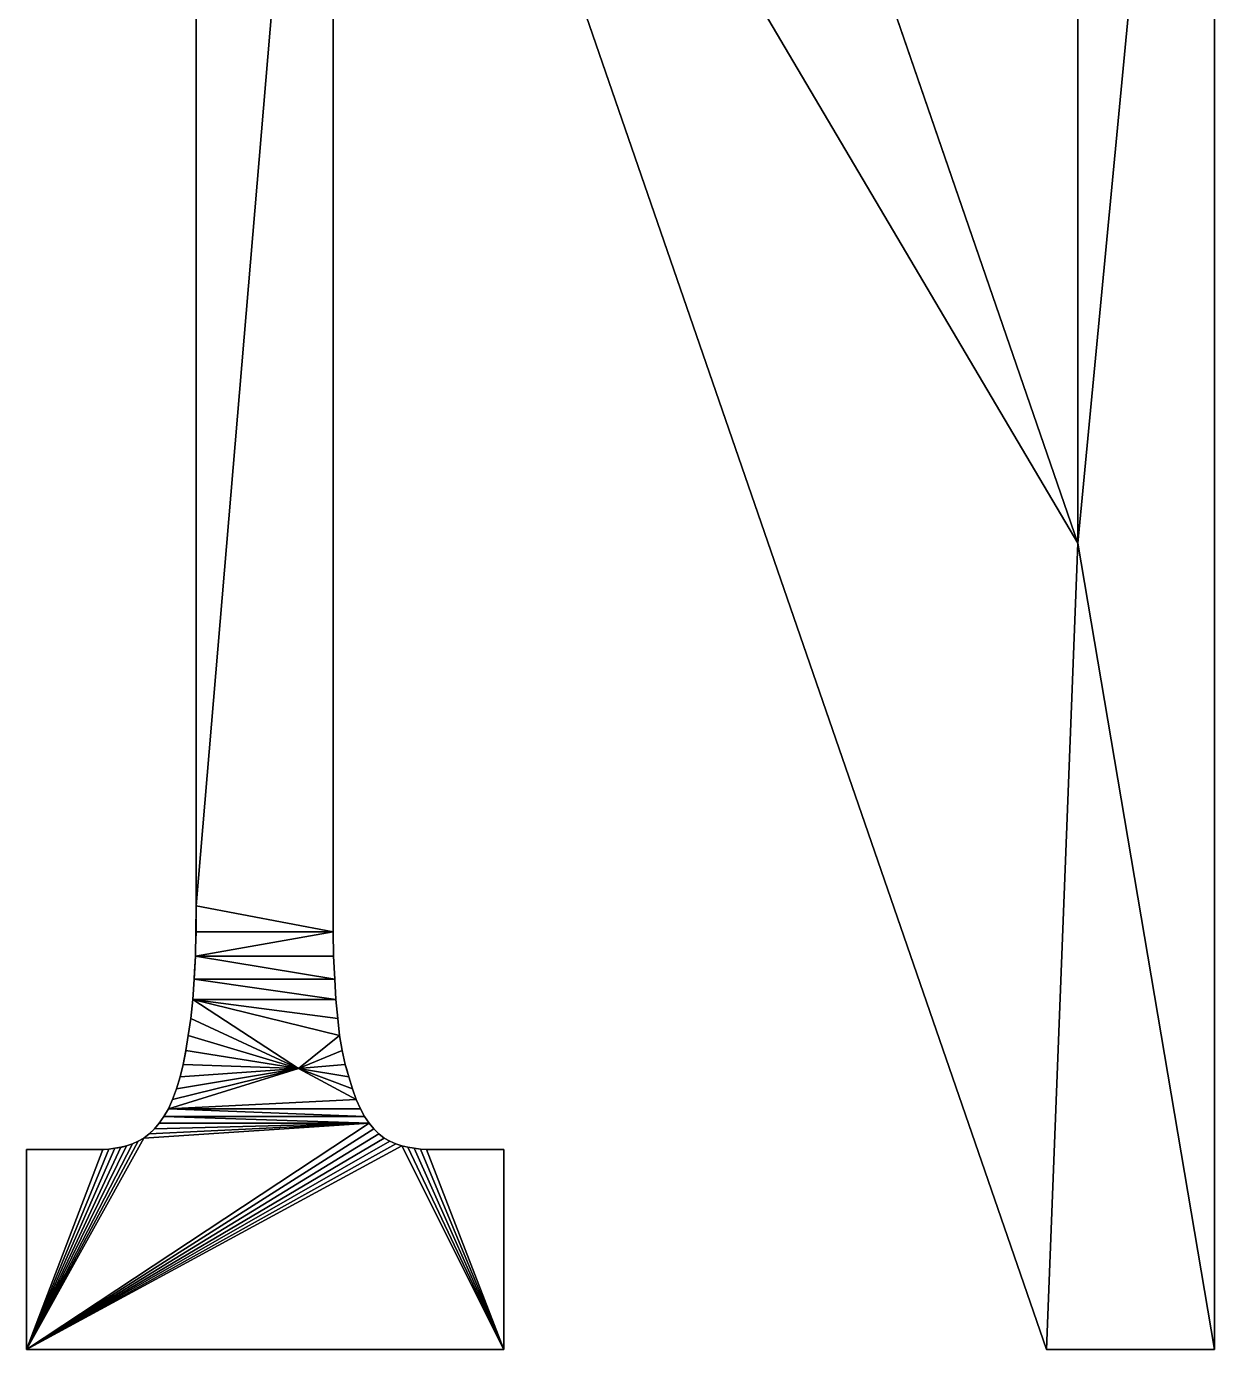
# Model space of a CAD drawing. Extents: x -29.1 to 29.1, y -25 to 25.
# Drawn here: x -0.973 to 2.157, y 3.1 to 6.585 of the extents above; entities that cross this region are included whole.
import ezdxf

# ---------------------------------------------------------------- set-up
doc = ezdxf.new("R2010")
doc.units = 0
doc.header["$MEASUREMENT"] = 0
doc.layers.add('ConstrLine', color=7, linetype='Continuous')
doc.layers.add('ObjLayer', color=2, linetype='Continuous')

msp = doc.modelspace()

# ---------------------------------------------------------------- linework, layer by layer
at = {"layer": 'ConstrLine'}
for p, q in [((1.797, 5.224, 5), (0.095, 10.163)), ((-0.526, 9.037, 4), (-0.526, 4.269, 4)), ((1.797, 9.037, 4), (1.797, 5.224, 5)), ((2.157, 3.1, 4), (2.157, 8.994, 4)), ((-0.165, 4.2, 4), (-0.165, 8.545, 5)), ((-0.165, 8.545, 5), (1.714, 3.1, 4)), ((-0.526, 4.269, 4), (-0.527, 4.2, 4)), ((-0.527, 4.2, 4), (-0.528, 4.136, 4)), ((-0.164, 4.136, 4), (-0.165, 4.2, 4)), ((-0.528, 4.136, 4), (-0.531, 4.076, 4)), ((-0.161, 4.076, 4), (-0.164, 4.136, 4)), ((-0.531, 4.076, 4), (-0.535, 4.022, 4)), ((-0.158, 4.022, 4), (-0.161, 4.076, 4)), ((-0.535, 4.022, 4), (-0.54, 3.972, 4)), ((-0.153, 3.972, 4), (-0.158, 4.022, 4)), ((-0.54, 3.972, 4), (-0.547, 3.927, 4)), ((-0.148, 3.927, 4), (-0.153, 3.972, 4)), ((-0.547, 3.927, 4), (-0.553, 3.888, 4)), ((-0.141, 3.888, 4), (-0.148, 3.927, 4)), ((-0.553, 3.888, 4), (-0.56, 3.851, 4)), ((-0.133, 3.851, 4), (-0.141, 3.888, 4)), ((-0.56, 3.851, 4), (-0.568, 3.818, 4)), ((-0.124, 3.818, 4), (-0.133, 3.851, 4)), ((-0.568, 3.818, 4), (-0.578, 3.787, 4)), ((-0.114, 3.787, 4), (-0.124, 3.818, 4)), ((-0.578, 3.787, 4), (-0.588, 3.759, 4)), ((-0.104, 3.759, 4), (-0.114, 3.787, 4)), ((-0.599, 3.734, 5), (-0.611, 3.714, 4)), ((-0.588, 3.759, 4), (-0.599, 3.734, 5)), ((-0.093, 3.734, 4), (-0.104, 3.759, 4)), ((-0.082, 3.714, 4), (-0.093, 3.734, 4)), ((-0.623, 3.696, 4), (-0.636, 3.681, 4)), ((-0.611, 3.714, 4), (-0.623, 3.696, 4)), ((-0.07, 3.696, 4), (-0.082, 3.714, 4)), ((-0.058, 3.681, 4), (-0.07, 3.696, 4)), ((-0.65, 3.668, 4), (-0.664, 3.657, 4)), ((-0.636, 3.681, 4), (-0.65, 3.668, 4)), ((-0.045, 3.668, 4), (-0.058, 3.681, 4)), ((-0.031, 3.657, 4), (-0.045, 3.668, 4)), ((-0.772, 3.627, 4), (-0.973, 3.627, 4)), ((-0.973, 3.627, 4), (-0.973, 3.1, 5)), ((-0.756, 3.628, 4), (-0.772, 3.627, 4)), ((-0.74, 3.63, 4), (-0.756, 3.628, 4)), ((-0.724, 3.633, 4), (-0.74, 3.63, 4)), ((-0.709, 3.637, 4), (-0.724, 3.633, 4)), ((-0.694, 3.642, 4), (-0.709, 3.637, 4)), ((-0.679, 3.649, 4), (-0.694, 3.642, 4)), ((-0.664, 3.657, 4), (-0.679, 3.649, 4)), ((-0.016, 3.649, 4), (-0.031, 3.657, 4)), ((0, 3.642, 4), (-0.016, 3.649, 4)), ((0.016, 3.637, 4), (0, 3.642, 4)), ((0.032, 3.633, 4), (0.016, 3.637, 4)), ((0.048, 3.63, 4), (0.032, 3.633, 4)), ((0.065, 3.628, 4), (0.048, 3.63, 4)), ((0.081, 3.627, 4), (0.065, 3.628, 4)), ((0.285, 3.627, 5), (0.081, 3.627, 4)), ((0.285, 3.1, 5), (0.285, 3.627, 5)), ((-0.973, 3.1, 5), (0.285, 3.1, 5)), ((1.714, 3.1, 4), (2.157, 3.1, 4))]:
    msp.add_line(p, q, dxfattribs=at)
for points in [[(1.797, 5.224, 5), (0.095, 10.163, 5), (-0.165, 8.545, 5)], [(0.095, 10.163, 4), (0.095, 10.163, 5), (1.797, 5.224, 5)], [(1.797, 5.224, 5), (1.797, 5.224, 4), (0.095, 10.163, 4)], [(-0.526, 9.037, 4), (-0.526, 4.269, 4), (-0.526, 9.037, 5)], [(-0.526, 9.037, 5), (-0.526, 4.269, 5), (-0.165, 8.545, 5)], [(-0.526, 4.269, 4), (-0.526, 4.269, 5), (-0.526, 9.037, 5)], [(1.797, 5.224, 5), (1.797, 9.037, 5), (1.797, 5.224, 4)], [(1.797, 9.037, 4), (1.797, 5.224, 4), (1.797, 9.037, 5)], [(1.797, 9.037, 5), (1.797, 5.224, 5), (2.157, 8.994, 5)], [(2.157, 8.994, 5), (1.797, 5.224, 5), (2.157, 3.1, 5)], [(2.157, 8.994, 4), (2.157, 8.994, 5), (2.157, 6.144, 4)], [(2.157, 8.994, 5), (2.157, 3.1, 5), (2.157, 6.144, 4)], [(-0.165, 4.2, 5), (-0.165, 8.545, 5), (-0.526, 4.269, 5)], [(-0.165, 8.545, 5), (-0.165, 8.545, 4), (1.714, 3.1, 5)], [(1.714, 3.1, 4), (1.714, 3.1, 5), (-0.165, 8.545, 4)], [(-0.165, 8.545, 5), (1.714, 3.1, 5), (1.797, 5.224, 5)], [(-0.165, 8.545, 5), (-0.165, 4.2, 5), (-0.165, 4.2, 4)], [(-0.165, 8.545, 5), (-0.165, 4.2, 4), (-0.165, 8.545, 4)], [(2.157, 3.1, 5), (2.157, 3.1, 4), (2.157, 6.144, 4)], [(1.714, 3.1, 5), (2.157, 3.1, 5), (1.797, 5.224, 5)], [(-0.526, 4.269, 5), (-0.527, 4.2, 5), (-0.165, 4.2, 5)], [(-0.526, 4.269, 4), (-0.527, 4.2, 4), (-0.527, 4.2, 5)], [(-0.526, 4.269, 4), (-0.527, 4.2, 5), (-0.526, 4.269, 5)], [(-0.165, 4.2, 5), (-0.528, 4.136, 5), (-0.164, 4.136, 5)], [(-0.527, 4.2, 5), (-0.528, 4.136, 5), (-0.165, 4.2, 5)], [(-0.527, 4.2, 4), (-0.528, 4.136, 4), (-0.528, 4.136, 5)], [(-0.527, 4.2, 4), (-0.528, 4.136, 5), (-0.527, 4.2, 5)], [(-0.165, 4.2, 4), (-0.165, 4.2, 5), (-0.164, 4.136, 5)], [(-0.165, 4.2, 4), (-0.164, 4.136, 5), (-0.164, 4.136, 4)], [(-0.531, 4.076, 5), (-0.161, 4.076, 5), (-0.528, 4.136, 5)], [(-0.528, 4.136, 5), (-0.53, 4.096, 4), (-0.531, 4.076, 5)], [(-0.528, 4.136, 4), (-0.53, 4.096, 4), (-0.528, 4.136, 5)], [(-0.164, 4.136, 5), (-0.528, 4.136, 5), (-0.161, 4.076, 5)], [(-0.164, 4.136, 5), (-0.161, 4.076, 5), (-0.161, 4.076, 4)], [(-0.164, 4.136, 5), (-0.161, 4.076, 4), (-0.164, 4.136, 4)], [(-0.531, 4.076, 4), (-0.531, 4.076, 5), (-0.53, 4.096, 4)], [(-0.535, 4.022, 5), (-0.158, 4.022, 5), (-0.531, 4.076, 5)], [(-0.531, 4.076, 4), (-0.535, 4.022, 5), (-0.531, 4.076, 5)], [(-0.531, 4.076, 4), (-0.535, 4.022, 4), (-0.535, 4.022, 5)], [(-0.161, 4.076, 5), (-0.531, 4.076, 5), (-0.158, 4.022, 5)], [(-0.161, 4.076, 4), (-0.161, 4.076, 5), (-0.158, 4.022, 5)], [(-0.158, 4.022, 5), (-0.158, 4.022, 4), (-0.161, 4.076, 4)], [(-0.54, 3.972, 5), (-0.256, 3.84, 5), (-0.535, 4.022, 5)], [(-0.54, 3.972, 4), (-0.54, 3.972, 5), (-0.535, 4.022, 5)], [(-0.535, 4.022, 4), (-0.54, 3.972, 4), (-0.535, 4.022, 5)], [(-0.148, 3.927, 5), (-0.535, 4.022, 5), (-0.256, 3.84, 5)], [(-0.153, 3.972, 5), (-0.158, 4.022, 5), (-0.535, 4.022, 5)], [(-0.148, 3.927, 5), (-0.153, 3.972, 5), (-0.535, 4.022, 5)], [(-0.158, 4.022, 4), (-0.158, 4.022, 5), (-0.153, 3.972, 5)], [(-0.153, 3.972, 4), (-0.158, 4.022, 4), (-0.153, 3.972, 5)], [(-0.54, 3.972, 5), (-0.547, 3.927, 5), (-0.256, 3.84, 5)], [(-0.547, 3.927, 5), (-0.54, 3.972, 5), (-0.547, 3.927, 4)], [(-0.54, 3.972, 5), (-0.54, 3.972, 4), (-0.547, 3.927, 4)], [(-0.153, 3.972, 5), (-0.148, 3.927, 5), (-0.153, 3.972, 4)], [(-0.148, 3.927, 4), (-0.153, 3.972, 4), (-0.148, 3.927, 5)], [(-0.553, 3.888, 5), (-0.256, 3.84, 5), (-0.547, 3.927, 5)], [(-0.547, 3.927, 4), (-0.553, 3.888, 4), (-0.547, 3.927, 5)], [(-0.553, 3.888, 5), (-0.547, 3.927, 5), (-0.553, 3.888, 4)], [(-0.141, 3.888, 5), (-0.148, 3.927, 5), (-0.256, 3.84, 5)], [(-0.141, 3.888, 4), (-0.148, 3.927, 4), (-0.141, 3.888, 5)], [(-0.148, 3.927, 5), (-0.141, 3.888, 5), (-0.148, 3.927, 4)], [(-0.553, 3.888, 5), (-0.56, 3.851, 5), (-0.256, 3.84, 5)], [(-0.56, 3.851, 5), (-0.553, 3.888, 5), (-0.5534, 3.886, 4)], [(-0.56, 3.851, 4), (-0.56, 3.851, 5), (-0.5534, 3.886, 4)], [(-0.553, 3.888, 4), (-0.5534, 3.886, 4), (-0.553, 3.888, 5)], [(-0.133, 3.851, 5), (-0.141, 3.888, 5), (-0.256, 3.84, 5)], [(-0.133, 3.851, 5), (-0.133, 3.851, 4), (-0.141, 3.888, 5)], [(-0.141, 3.888, 5), (-0.133, 3.851, 4), (-0.141, 3.888, 4)], [(-0.588, 3.759, 5), (-0.599, 3.734, 5), (-0.256, 3.84, 5)], [(-0.256, 3.84, 5), (-0.599, 3.734, 5), (-0.104, 3.759, 5)], [(-0.578, 3.787, 5), (-0.588, 3.759, 5), (-0.256, 3.84, 5)], [(-0.568, 3.818, 5), (-0.578, 3.787, 5), (-0.256, 3.84, 5)], [(-0.56, 3.851, 5), (-0.568, 3.818, 5), (-0.256, 3.84, 5)], [(-0.568, 3.818, 5), (-0.56, 3.851, 5), (-0.5627, 3.84, 4)], [(-0.5627, 3.84, 4), (-0.568, 3.818, 4), (-0.568, 3.818, 5)], [(-0.56, 3.851, 4), (-0.5627, 3.84, 4), (-0.56, 3.851, 5)], [(-0.124, 3.818, 5), (-0.133, 3.851, 5), (-0.256, 3.84, 5)], [(-0.114, 3.787, 5), (-0.124, 3.818, 5), (-0.256, 3.84, 5)], [(-0.114, 3.787, 5), (-0.256, 3.84, 5), (-0.104, 3.759, 5)], [(-0.124, 3.818, 5), (-0.13, 3.84, 4), (-0.133, 3.851, 5)], [(-0.133, 3.851, 4), (-0.133, 3.851, 5), (-0.13, 3.84, 4)], [(-0.124, 3.818, 4), (-0.13, 3.84, 4), (-0.124, 3.818, 5)], [(-0.578, 3.787, 5), (-0.568, 3.818, 5), (-0.578, 3.787, 4)], [(-0.568, 3.818, 4), (-0.578, 3.787, 4), (-0.568, 3.818, 5)], [(-0.114, 3.787, 5), (-0.114, 3.787, 4), (-0.124, 3.818, 5)], [(-0.124, 3.818, 4), (-0.124, 3.818, 5), (-0.114, 3.787, 4)], [(-0.578, 3.787, 4), (-0.588, 3.759, 5), (-0.578, 3.787, 5)], [(-0.588, 3.759, 5), (-0.578, 3.787, 4), (-0.588, 3.759, 4)], [(-0.114, 3.787, 5), (-0.104, 3.759, 5), (-0.104, 3.759, 4)], [(-0.114, 3.787, 4), (-0.114, 3.787, 5), (-0.104, 3.759, 4)], [(-0.611, 3.714, 5), (-0.082, 3.714, 5), (-0.599, 3.734, 5)], [(-0.599, 3.734, 5), (-0.599, 3.734, 4), (-0.611, 3.714, 5)], [(-0.611, 3.714, 4), (-0.611, 3.714, 5), (-0.599, 3.734, 4)], [(-0.104, 3.759, 5), (-0.599, 3.734, 5), (-0.093, 3.734, 5)], [(-0.588, 3.759, 4), (-0.599, 3.734, 4), (-0.588, 3.759, 5)], [(-0.599, 3.734, 5), (-0.588, 3.759, 5), (-0.599, 3.734, 4)], [(-0.093, 3.734, 5), (-0.599, 3.734, 5), (-0.082, 3.714, 5)], [(-0.104, 3.759, 4), (-0.104, 3.759, 5), (-0.093, 3.734, 5)], [(-0.093, 3.734, 5), (-0.093, 3.734, 4), (-0.104, 3.759, 4)], [(-0.082, 3.714, 4), (-0.093, 3.734, 5), (-0.082, 3.714, 5)], [(-0.093, 3.734, 4), (-0.093, 3.734, 5), (-0.082, 3.714, 4)], [(-0.973, 3.1, 5), (-0.07, 3.696, 5), (-0.664, 3.657, 5)], [(-0.058, 3.681, 5), (-0.07, 3.696, 5), (-0.973, 3.1, 5)], [(-0.65, 3.668, 5), (-0.664, 3.657, 5), (-0.07, 3.696, 5)], [(-0.636, 3.681, 5), (-0.65, 3.668, 5), (-0.07, 3.696, 5)], [(-0.636, 3.681, 5), (-0.07, 3.696, 5), (-0.623, 3.696, 5)], [(-0.623, 3.696, 5), (-0.623, 3.696, 4), (-0.636, 3.681, 5)], [(-0.636, 3.681, 4), (-0.636, 3.681, 5), (-0.623, 3.696, 4)], [(-0.623, 3.696, 5), (-0.07, 3.696, 5), (-0.611, 3.714, 5)], [(-0.611, 3.714, 4), (-0.623, 3.696, 5), (-0.611, 3.714, 5)], [(-0.623, 3.696, 5), (-0.611, 3.714, 4), (-0.623, 3.696, 4)], [(-0.082, 3.714, 5), (-0.611, 3.714, 5), (-0.07, 3.696, 5)], [(-0.07, 3.696, 4), (-0.082, 3.714, 4), (-0.07, 3.696, 5)], [(-0.082, 3.714, 5), (-0.07, 3.696, 5), (-0.082, 3.714, 4)], [(-0.07, 3.696, 4), (-0.07, 3.696, 5), (-0.058, 3.681, 5)], [(-0.058, 3.681, 5), (-0.058, 3.681, 4), (-0.07, 3.696, 4)], [(-0.045, 3.668, 5), (-0.058, 3.681, 5), (-0.973, 3.1, 5)], [(-0.031, 3.657, 5), (-0.045, 3.668, 5), (-0.973, 3.1, 5)], [(-0.664, 3.657, 4), (-0.664, 3.657, 5), (-0.65, 3.668, 5)], [(-0.65, 3.668, 4), (-0.664, 3.657, 4), (-0.65, 3.668, 5)], [(-0.65, 3.668, 5), (-0.636, 3.681, 5), (-0.64, 3.6773, 4)], [(-0.64, 3.6773, 4), (-0.65, 3.668, 4), (-0.65, 3.668, 5)], [(-0.636, 3.681, 4), (-0.64, 3.6773, 4), (-0.636, 3.681, 5)], [(-0.058, 3.681, 4), (-0.058, 3.681, 5), (-0.045, 3.668, 4)], [(-0.045, 3.668, 5), (-0.045, 3.668, 4), (-0.058, 3.681, 5)], [(-0.031, 3.657, 4), (-0.045, 3.668, 4), (-0.031, 3.657, 5)], [(-0.045, 3.668, 5), (-0.031, 3.657, 5), (-0.045, 3.668, 4)], [(-0.664, 3.657, 5), (-0.679, 3.649, 5), (-0.973, 3.1, 5)], [(-0.031, 3.657, 5), (-0.973, 3.1, 5), (-0.016, 3.649, 5)], [(-0.679, 3.649, 5), (-0.694, 3.642, 5), (-0.973, 3.1, 5)], [(0, 3.642, 5), (-0.016, 3.649, 5), (-0.973, 3.1, 5)], [(-0.694, 3.642, 5), (-0.709, 3.637, 5), (-0.973, 3.1, 5)], [(-0.973, 3.1, 5), (0.016, 3.637, 5), (0, 3.642, 5)], [(-0.724, 3.633, 5), (-0.973, 3.1, 5), (-0.709, 3.637, 5)], [(-0.973, 3.1, 5), (0.285, 3.1, 5), (0.016, 3.637, 5)], [(-0.74, 3.63, 5), (-0.973, 3.1, 5), (-0.724, 3.633, 5)], [(-0.74, 3.63, 5), (-0.756, 3.628, 5), (-0.973, 3.1, 5)], [(-0.756, 3.628, 5), (-0.772, 3.627, 5), (-0.973, 3.1, 5)], [(-0.973, 3.627, 5), (-0.973, 3.1, 5), (-0.772, 3.627, 5)], [(-0.772, 3.627, 5), (-0.772, 3.627, 4), (-0.973, 3.627, 5)], [(-0.973, 3.627, 4), (-0.973, 3.627, 5), (-0.772, 3.627, 4)], [(-0.973, 3.1, 5), (-0.973, 3.627, 5), (-0.973, 3.1, 4)], [(-0.973, 3.627, 5), (-0.973, 3.627, 4), (-0.973, 3.1, 4)], [(-0.772, 3.627, 5), (-0.756, 3.628, 5), (-0.768, 3.6272, 4)], [(-0.768, 3.6272, 4), (-0.772, 3.627, 4), (-0.772, 3.627, 5)], [(-0.756, 3.628, 4), (-0.768, 3.6272, 4), (-0.756, 3.628, 5)], [(-0.756, 3.628, 4), (-0.756, 3.628, 5), (-0.74, 3.63, 5)], [(-0.74, 3.63, 5), (-0.74, 3.63, 4), (-0.756, 3.628, 4)], [(-0.724, 3.633, 4), (-0.74, 3.63, 5), (-0.724, 3.633, 5)], [(-0.74, 3.63, 4), (-0.74, 3.63, 5), (-0.724, 3.633, 4)], [(-0.709, 3.637, 5), (-0.709, 3.637, 4), (-0.724, 3.633, 5)], [(-0.724, 3.633, 4), (-0.724, 3.633, 5), (-0.709, 3.637, 4)], [(-0.694, 3.642, 4), (-0.709, 3.637, 4), (-0.694, 3.642, 5)], [(-0.709, 3.637, 5), (-0.694, 3.642, 5), (-0.709, 3.637, 4)], [(-0.694, 3.642, 4), (-0.694, 3.642, 5), (-0.679, 3.649, 5)], [(-0.679, 3.649, 4), (-0.694, 3.642, 4), (-0.679, 3.649, 5)], [(-0.664, 3.657, 4), (-0.679, 3.649, 5), (-0.664, 3.657, 5)], [(-0.664, 3.657, 4), (-0.679, 3.649, 4), (-0.679, 3.649, 5)], [(-0.016, 3.649, 5), (-0.016, 3.649, 4), (-0.031, 3.657, 5)], [(-0.031, 3.657, 4), (-0.031, 3.657, 5), (-0.016, 3.649, 4)], [(0, 3.642, 4), (-0.016, 3.649, 4), (0, 3.642, 5)], [(-0.016, 3.649, 5), (0, 3.642, 5), (-0.016, 3.649, 4)], [(0, 3.642, 5), (0.016, 3.637, 5), (0.016, 3.637, 4)], [(0, 3.642, 5), (0.016, 3.637, 4), (0, 3.642, 4)], [(0.016, 3.637, 4), (0.016, 3.637, 5), (0.032, 3.633, 5)], [(0.016, 3.637, 4), (0.032, 3.633, 5), (0.032, 3.633, 4)], [(0.032, 3.633, 5), (0.016, 3.637, 5), (0.285, 3.1, 5)], [(0.032, 3.633, 4), (0.032, 3.633, 5), (0.048, 3.63, 5)], [(0.032, 3.633, 4), (0.048, 3.63, 5), (0.048, 3.63, 4)], [(0.048, 3.63, 5), (0.032, 3.633, 5), (0.285, 3.1, 5)], [(0.048, 3.63, 4), (0.048, 3.63, 5), (0.065, 3.628, 5)], [(0.048, 3.63, 4), (0.065, 3.628, 5), (0.065, 3.628, 4)], [(0.065, 3.628, 5), (0.048, 3.63, 5), (0.285, 3.1, 5)], [(0.065, 3.628, 4), (0.065, 3.628, 5), (0.081, 3.627, 5)], [(0.065, 3.628, 4), (0.081, 3.627, 5), (0.081, 3.627, 4)], [(0.081, 3.627, 5), (0.065, 3.628, 5), (0.285, 3.1, 5)], [(0.081, 3.627, 4), (0.081, 3.627, 5), (0.285, 3.627, 5)], [(0.081, 3.627, 4), (0.285, 3.627, 5), (0.285, 3.627, 4)], [(0.285, 3.627, 5), (0.081, 3.627, 5), (0.285, 3.1, 5)], [(0.285, 3.627, 4), (0.285, 3.627, 5), (0.285, 3.1, 5)], [(0.285, 3.627, 4), (0.285, 3.1, 5), (0.285, 3.1, 4)], [(-0.973, 3.1, 4), (0.285, 3.1, 4), (-0.973, 3.1, 5)], [(0.285, 3.1, 4), (0.285, 3.1, 5), (-0.973, 3.1, 5)], [(2.157, 3.1, 4), (1.714, 3.1, 5), (1.714, 3.1, 4)], [(2.157, 3.1, 4), (2.157, 3.1, 5), (1.714, 3.1, 5)]]:
    msp.add_3dface(points, dxfattribs=at)
at = {"layer": 'ObjLayer'}
for p, q in [((0.095, 10.163, 5), (1.797, 5.224, 5)), ((-0.526, 4.269, 5), (-0.526, 9.037, 5)), ((1.797, 5.224, 5), (1.797, 9.037, 5)), ((2.157, 8.994, 5), (2.157, 3.1, 5)), ((1.714, 3.1, 5), (-0.165, 8.545, 5)), ((-0.165, 8.545, 5), (-0.165, 4.2, 5)), ((-0.5248, 4.2, 5), (-0.526, 4.269, 5)), ((-0.528, 4.136, 5), (-0.5248, 4.2, 5)), ((-0.165, 4.2, 5), (-0.164, 4.136, 5)), ((-0.531, 4.076, 5), (-0.528, 4.136, 5)), ((-0.164, 4.136, 5), (-0.161, 4.076, 5)), ((-0.535, 4.022, 5), (-0.531, 4.076, 5)), ((-0.161, 4.076, 5), (-0.158, 4.022, 5)), ((-0.54, 3.972, 5), (-0.535, 4.022, 5)), ((-0.158, 4.022, 5), (-0.153, 3.972, 5)), ((-0.547, 3.927, 5), (-0.54, 3.972, 5)), ((-0.153, 3.972, 5), (-0.148, 3.927, 5)), ((-0.553, 3.888, 5), (-0.547, 3.927, 5)), ((-0.148, 3.927, 5), (-0.141, 3.888, 5)), ((-0.56, 3.851, 5), (-0.553, 3.888, 5)), ((-0.141, 3.888, 5), (-0.133, 3.851, 5)), ((-0.568, 3.818, 5), (-0.56, 3.851, 5)), ((-0.133, 3.851, 5), (-0.124, 3.818, 5)), ((-0.578, 3.787, 5), (-0.568, 3.818, 5)), ((-0.124, 3.818, 5), (-0.114, 3.787, 5)), ((-0.588, 3.759, 5), (-0.578, 3.787, 5)), ((-0.114, 3.787, 5), (-0.104, 3.759, 5)), ((-0.611, 3.714, 5), (-0.599, 3.734, 5)), ((-0.599, 3.734, 5), (-0.588, 3.759, 5)), ((-0.104, 3.759, 5), (-0.093, 3.734, 5)), ((-0.093, 3.734, 5), (-0.082, 3.714, 5)), ((-0.636, 3.681, 5), (-0.623, 3.696, 5)), ((-0.623, 3.696, 5), (-0.611, 3.714, 5)), ((-0.082, 3.714, 5), (-0.07, 3.696, 5)), ((-0.07, 3.696, 5), (-0.058, 3.681, 5)), ((-0.664, 3.657, 5), (-0.65, 3.668, 5)), ((-0.65, 3.668, 5), (-0.636, 3.681, 5)), ((-0.058, 3.681, 5), (-0.045, 3.668, 5)), ((-0.045, 3.668, 5), (-0.031, 3.657, 5)), ((-0.973, 3.1, 5), (-0.973, 3.627, 5)), ((-0.973, 3.627, 5), (-0.772, 3.627, 5)), ((-0.772, 3.627, 5), (-0.756, 3.628, 5)), ((-0.756, 3.628, 5), (-0.74, 3.63, 5)), ((-0.74, 3.63, 5), (-0.7245, 3.6319, 5)), ((-0.7245, 3.6319, 5), (-0.709, 3.637, 5)), ((-0.709, 3.637, 5), (-0.694, 3.642, 5)), ((-0.694, 3.642, 5), (-0.679, 3.649, 5)), ((-0.679, 3.649, 5), (-0.664, 3.657, 5)), ((-0.031, 3.657, 5), (-0.016, 3.649, 5)), ((-0.016, 3.649, 5), (0, 3.642, 5)), ((0, 3.642, 5), (0.016, 3.637, 5)), ((0.016, 3.637, 5), (0.032, 3.633, 5)), ((0.032, 3.633, 5), (0.048, 3.63, 5)), ((0.048, 3.63, 5), (0.065, 3.628, 5)), ((0.065, 3.628, 5), (0.081, 3.627, 5)), ((0.081, 3.627, 5), (0.285, 3.627, 5)), ((0.285, 3.627, 5), (0.285, 3.1, 5)), ((0.285, 3.1, 5), (-0.973, 3.1, 5)), ((2.157, 3.1, 5), (1.714, 3.1, 5))]:
    msp.add_line(p, q, dxfattribs=at)

doc.saveas('drawing.dxf')
